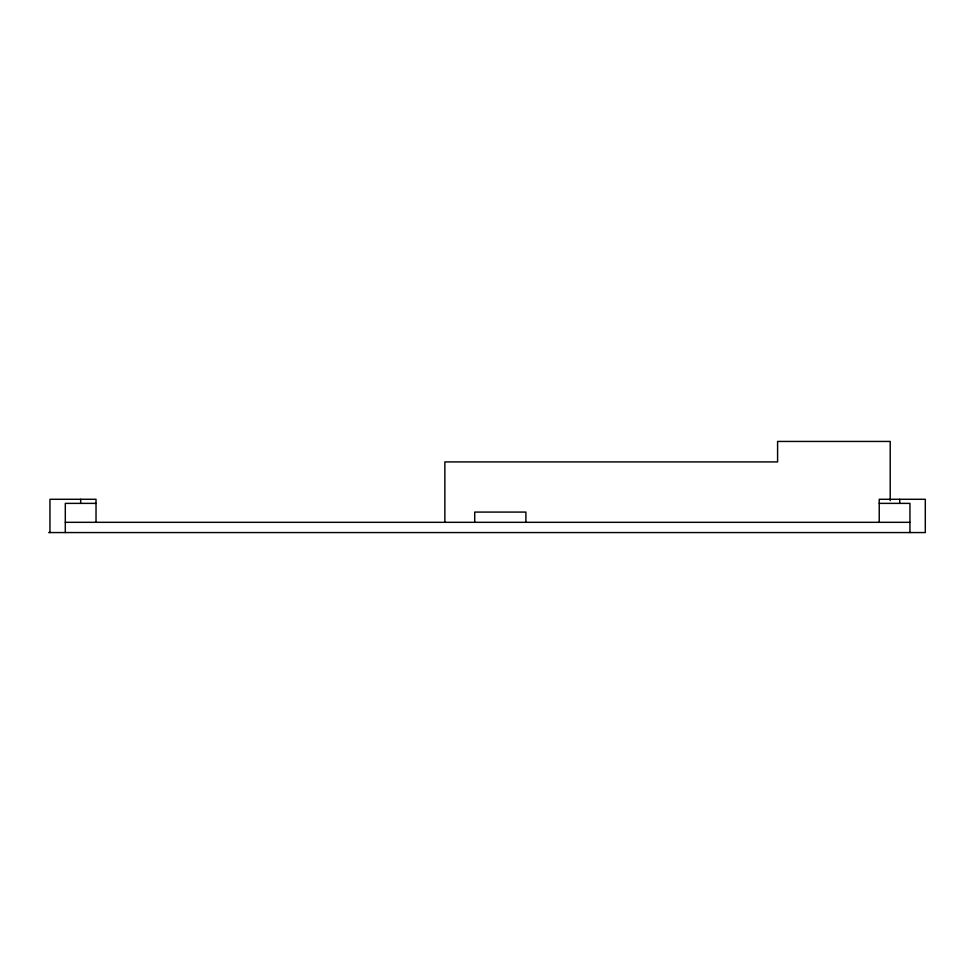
<?xml version="1.0" encoding="UTF-8"?>
<svg xmlns="http://www.w3.org/2000/svg" width="974" height="974" viewBox="0 0 974 974"><rect width="100%" height="100%" fill="white"/><g stroke="black" fill="none" stroke-linecap="round" stroke-linejoin="round"><path stroke-width="1.46" d="M96.024 503.375L65.307 503.375L65.307 532.559M879.23 503.375L909.947 503.375L909.947 532.559M65.307 522.32L909.947 522.32M48.7 532.559L925.3 532.559L925.3 499.285L879.23 499.285L879.23 522.32M899.708 499.285L899.708 503.375M890.212 500.673L890.212 441.441L777.593 441.441L777.593 461.919L444.862 461.919L444.862 522.04M525.899 522.32L525.899 512.081L474.715 512.081L474.715 522.32M96.024 522.32L96.024 499.285L49.954 499.285L49.954 532.559M80.672 499.285L80.672 503.375"/></g></svg>
